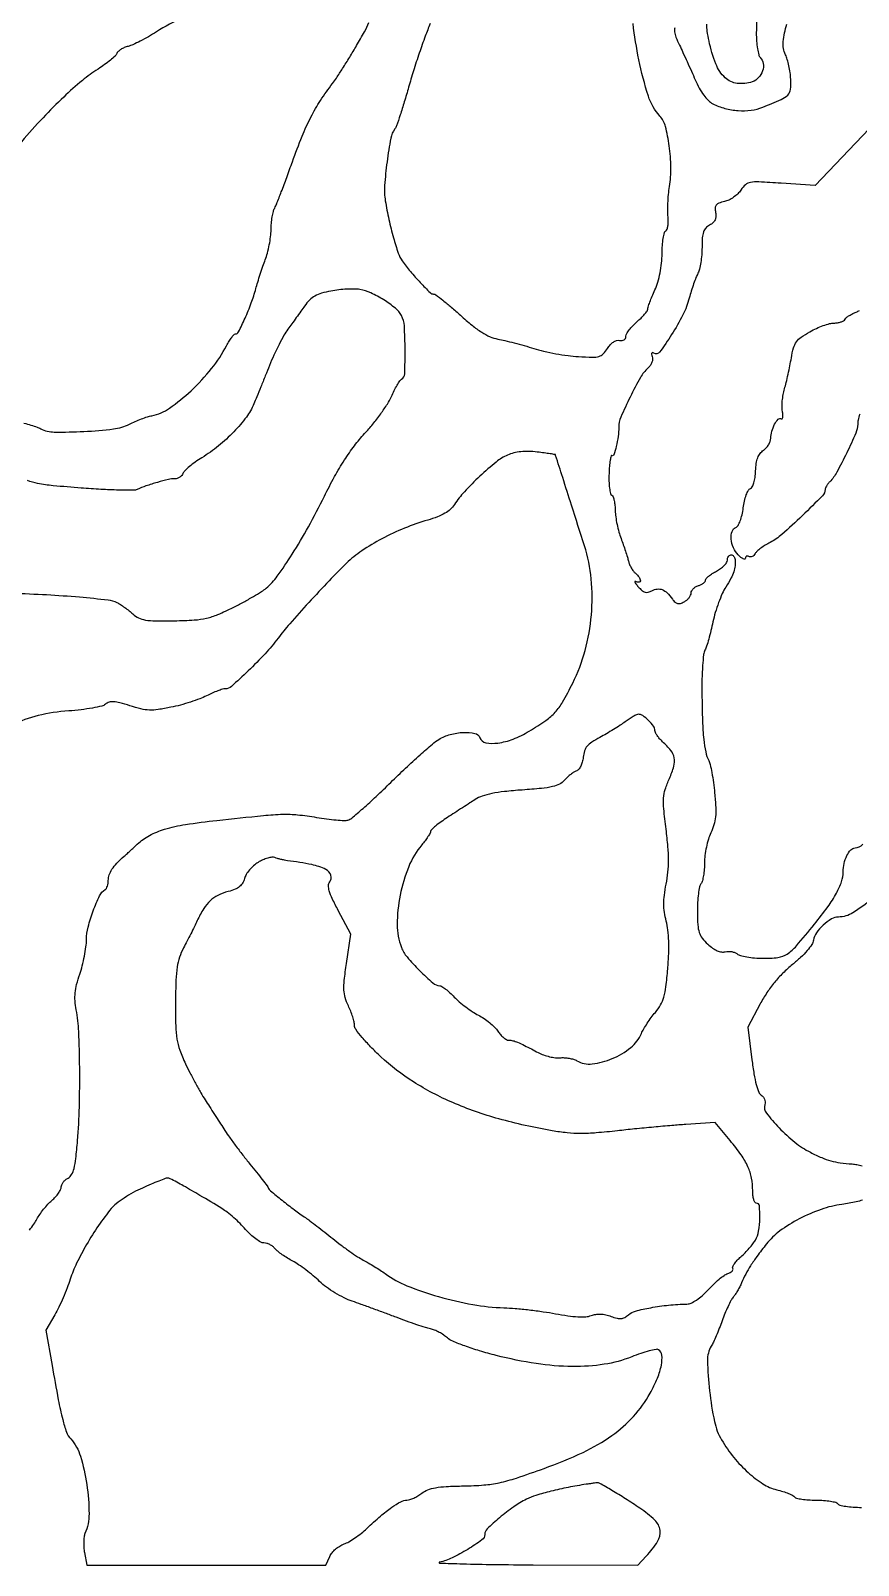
# Model space of a CAD drawing. Extents: x 0 to 1938, y 0 to 2000.
# Drawn here: x 946.6 to 1175.2, y 0 to 423.7 of the extents above; entities that cross this region are included whole.
import ezdxf

# ---------------------------------------------------------------- set-up
doc = ezdxf.new("R2010")
doc.units = 0

msp = doc.modelspace()

# ---------------------------------------------------------------- linework, layer by layer
for points in [[(988.589012, 427.366276, 0.036111), (981.282591, 423.404075, -0.012151), (979.082612, 422.070965, -0.012023), (976.812746, 420.841377, -0.01196), (974.776531, 419.861573, -0.044695), (973.436295, 419.394655, 0.040062), (972.404165, 419.045747, 0.041076), (971.449948, 418.539015, 0.044499), (970.702575, 417.959911, 0.114555), (970.322267, 417.39743, -0.112859), (969.860932, 416.71016, -0.016474), (968.590868, 415.591927, -0.017928), (966.972444, 414.353627, -0.014511), (965.15303, 413.140061, 0.034053), (960.833527, 410.008489, 0.015901), (955.666657, 405.41078, 0.014168), (949.97366, 399.695993, 0.010502), (944, 393.076392, -0.001612)], [(944.69802, 315.384078, -0.008914), (946.635952, 314.818175, -0.008797), (948.311085, 314.263916, -0.034204), (949.314358, 313.833205, 0.116197), (953.073465, 312.903174, 0.015664), (961.262914, 313.068171, 0.017262), (969.442893, 313.773313, 0.086296), (973.833422, 315.096311, -0.014368), (975.421609, 315.83646, -0.011689), (977.162112, 316.539717, -0.011861), (978.796713, 317.112236, -0.029948), (980.016321, 317.42794, 0.104133), (984.88933, 319.4936, 0.035946), (990.866083, 324.329906, 0.035521), (996.545425, 330.455622, 0.048477), (1000.666716, 336.75, -0.016343), (1001.372177, 337.995023, -0.023425), (1002.0831, 339.045313, -0.020721), (1002.72403, 339.832536, -0.214722), (1003.096006, 340, 0.284405), (1003.957231, 340.532984, 0.009425), (1005.76246, 344.332042, 0.017631), (1007.489882, 348.540602, 0.023118), (1008.749459, 352.5, -0.00865), (1009.271144, 354.320569, -0.004951), (1009.960335, 356.5, -0.004944), (1010.697006, 358.678634, -0.00819), (1011.366677, 360.5, 0.02787), (1011.962362, 362.340662, 0.016812), (1012.471106, 364.577423, 0.016817), (1012.828015, 366.840966, 0.028123), (1012.956107, 368.763569, -0.019558), (1013.043115, 370.523237, -0.0191), (1013.267528, 372.284791, -0.019398), (1013.583298, 373.813464, -0.065135), (1013.954627, 374.763569, 0.031857), (1014.505628, 375.937102, 0.002364), (1015.788574, 379.23944, 0.003275), (1017.275538, 383.198639, 0.002479), (1018.857309, 387.562184, -0.010649), (1021.530232, 394.575988, -0.022183), (1023.967056, 399.892738, -0.025546), (1026.620646, 404.471953, -0.020287), (1029.927636, 409.135179, 0.018548), (1030.999009, 410.634853, 0.004061), (1032.724046, 413.296087, 0.004223), (1034.669331, 416.408888, 0.004042), (1036.590656, 419.599509, 0.008886), (1038.77783, 423.453689, 0.031423), (1039.977859, 426.032298, 0.050556)], [(1056.932253, 425.695187, 0.012869), (1055.549619, 422.206055, 0.0058), (1053.907536, 417.563199, 0.005737), (1052.285774, 412.617667, 0.007793), (1050.943241, 408.115703, -0.004454), (1049.76218, 404.056422, -0.006241), (1048.629942, 400.454055, -0.003887), (1047.619561, 397.45328, -0.080018), (1047.170382, 396.615703, 0.117713), (1046.029261, 394.04385, 0.012582), (1044.99346, 387.546529, 0.015804), (1044.322695, 380.948973, 0.057869), (1044.515154, 376.758396, 0.013738), (1045.506361, 371.575859, 0.014566), (1046.764368, 366.556656, 0.013773), (1048.084745, 362.322069, 0.071595), (1049.196449, 360.148329, 0.021046), (1051.435958, 357.249478, 0.014706), (1054.18849, 354.169244, 0.007949), (1056.900174, 351.398261, 0.197592), (1057.868616, 351, -0.163459), (1058.45783, 350.802087, -0.005495), (1060.426116, 349.277341, -0.009877), (1062.722393, 347.382761, -0.006665), (1065.269437, 345.135628, 0.013636), (1068.48633, 342.376308, 0.029229), (1071.140439, 340.468385, 0.037839), (1073.459454, 339.233874, 0.059147), (1075.62027, 338.57636, -0.014151), (1077.523711, 338.179542, -0.005565), (1080.122829, 337.529814, -0.005503), (1082.918612, 336.764795, -0.006841), (1085.5, 335.989463, 0.019622), (1088.258376, 335.23726, 0.011512), (1091.609433, 334.544138, 0.011504), (1094.997585, 334.004555, 0.019179), (1097.872537, 333.726058, 0.009299), (1101.757222, 333.572071, 0.073483), (1103.539667, 333.797278, 0.131489), (1104.717849, 334.493719, 0.054357), (1105.872537, 335.960661, -0.044142), (1106.656274, 336.999204, -0.062222), (1107.533529, 337.756004, -0.074697), (1108.4241, 338.173545, -0.123205), (1109.25, 338.21001, 0.072849), (1109.955435, 338.17074, 0.121246), (1110.515341, 338.363238, 0.139488), (1110.871479, 338.768352, 0.111449), (1111, 339.337782, -0.12926), (1111.193644, 340.074316, -0.032077), (1111.88125, 341.127684, -0.030656), (1112.851703, 342.271133, -0.02657), (1114, 343.346546, 0.017273), (1115.148844, 344.383074, 0.022679), (1116.11875, 345.409993, 0.021071), (1116.833767, 346.313676, 0.158106), (1117, 346.826236, -0.081407), (1117.096288, 347.413721, -0.007849), (1117.581049, 348.781473, -0.009816), (1118.22052, 350.401576, -0.007602), (1118.978038, 352.140796, 0.033582), (1119.796279, 354.322322, 0.023821), (1120.428109, 356.859462, 0.023088), (1120.83527, 359.548631, 0.025065), (1120.978038, 362.190983, -0.016361), (1121.059462, 364.416007, -0.022898), (1121.287897, 366.392157, -0.020385), (1121.608711, 367.961587, -0.196165), (1122.002038, 368.501259, 0.172802), (1122.362428, 368.95151, 0.043643), (1122.594011, 369.875617, 0.039315), (1122.687338, 371.043745, 0.031013), (1122.610149, 372.310276, -0.031366), (1122.514801, 373.893107, -0.012153), (1122.573795, 376.089813, -0.011976), (1122.753182, 378.473836, -0.014513), (1123.039565, 380.697597, 0.043406), (1123.41115, 385.971117, 0.030037), (1122.954033, 391.937372, 0.028685), (1121.902733, 397.291732, 0.121678), (1120.367744, 400.146141, -0.106571), (1117.181104, 405.670358, -0.027447), (1114.559199, 415.687339, -0.021096), (1112.958143, 425.675882, -0.342843)], [(1124.448299, 424.473311, 0.098153), (1124.400947, 423.391616, 0.05853), (1124.802576, 421.933948, 0.015778), (1125.776284, 419.737859, -0.003839), (1126.722365, 417.734566, -0.001901), (1127.893859, 415.178373, -0.001887), (1129.088763, 412.51807, -0.002762), (1130.118505, 410.16724, 0.024107), (1131.239352, 407.879341, 0.032131), (1132.483988, 405.928881, 0.036534), (1133.757269, 404.43322, 0.081923), (1134.9597, 403.558309, 0.051235), (1138.338412, 402.274341, 0.047992), (1141.983083, 401.667932, 0.049357), (1145.568507, 401.77435, 0.062753), (1148.770417, 402.604382, 0.008464), (1153.855169, 404.72974, 0.093378), (1155.66991, 405.968768, 0.168181), (1156.423475, 407.519738, 0.043076), (1156.516685, 410.34876, 0.022319), (1156.34227, 412.126586, 0.017439), (1156.000105, 414.036204, 0.01776), (1155.555466, 415.794492, 0.040527), (1155.068316, 417.072359, -0.135093), (1154.419279, 420.70793, -0.060545), (1155.453298, 425.49259, -0.054673)], [(1147.173706, 426.665682, 0.024462), (1147, 423.117245, 0.017501), (1147.079428, 420.8487, 0.022038), (1147.31862, 418.76082, 0.020869), (1147.662287, 417.064286, 0.136794), (1148.084665, 416.315335, -0.159545), (1148.915039, 414.676474, -0.117926), (1148.746981, 412.636932, -0.109051), (1147.642059, 410.769267, -0.121215), (1145.890432, 409.626469, -0.113557), (1141.745138, 409.165802, -0.161199), (1138.407205, 410.71737, -0.111783), (1135.831744, 414.535833, -0.039892), (1133.93406, 420.871864, -0.017523), (1133.445874, 423.613479, -0.05305), (1133.37929, 425.505651, -0.064799)], [(1178.213804, 396.655761), (1170.73533, 388.798669), (1163.256855, 380.941577), (1153.830826, 381.604161, 0.004255), (1147.688426, 381.983424, 0.055395), (1145.407244, 381.852062, 0.138025), (1144.022832, 381.196047, 0.068588), (1142.736283, 379.72027, -0.057062), (1141.886248, 378.698778, -0.038318), (1140.710067, 377.735608, -0.038462), (1139.408717, 376.968447, -0.059967), (1138.181545, 376.539874, 0.032156), (1136.684946, 376.10872, 0.136867), (1135.932909, 375.575427, 0.16587), (1135.644232, 374.792322, 0.053378), (1135.747317, 373.541494, -0.058331), (1135.830354, 372.39585, -0.099606), (1135.60064, 371.468144, -0.100248), (1135.031447, 370.705444, -0.059683), (1134.099656, 370.053334, 0.084351), (1133.044693, 369.235079, 0.103872), (1132.410189, 368.166389, 0.065641), (1132.088686, 366.561359, 0.016651), (1132, 363.899075, -0.020194), (1131.915846, 361.816284, -0.019383), (1131.663864, 359.718167, -0.019738), (1131.297129, 357.887953, -0.063627), (1130.855707, 356.730386, 0.029694), (1130.332412, 355.595443, 0.009306), (1129.683079, 353.838685, 0.009262), (1129.029658, 351.846344, 0.010118), (1128.470661, 349.88878, -0.052008), (1126.719614, 345.262593, -0.025823), (1123.613746, 339.805212, -0.017401), (1120.271265, 334.959463, -0.389515), (1118.733332, 334.66481, 0.08081), (1118.330572, 334.831453, 0.343373), (1118.10907, 334.729738, 0.180858), (1118.067271, 334.385842, 0.032389), (1118.262622, 333.758001, -0.114419), (1118.36471, 333.02595, -0.068346), (1118.166983, 332.165074, -0.061485), (1117.708814, 331.295782, -0.0569), (1117.042533, 330.538492, 0.08024), (1115.012974, 328.003386, 0.014067), (1112.144364, 322.583953, 0.012865), (1109.570555, 317.015537, 0.102162), (1109, 314.252285, -0.033336), (1108.830137, 311.707385, -0.025317), (1108.31861, 308.957528, -0.0189), (1107.6651, 306.617494, -0.486698), (1107.128246, 306.418622, 0.509359), (1106.87209, 306.313003, 0.018705), (1106.628332, 305.111087, 0.020571), (1106.42685, 303.46166, 0.011214), (1106.30863, 301.425172, 0.016652), (1106.303883, 299.322095, 0.023531), (1106.450002, 297.45492, 0.021066), (1106.700241, 295.972941, 0.204746), (1107.05863, 295.463765, -0.168206), (1107.426377, 295.012642, -0.031012), (1107.736366, 293.968643, -0.030215), (1107.958121, 292.646823, -0.023483), (1108.043893, 291.190983, 0.031137), (1108.170259, 289.489804, 0.0166), (1108.526541, 287.409226, 0.016464), (1109.033014, 285.300539, 0.024587), (1109.625315, 283.5, -0.006136), (1110.25278, 281.805813, -0.005398), (1110.866682, 280.023033, -0.005431), (1111.385687, 278.402671, -0.016251), (1111.692161, 277.280539, 0.040491), (1111.996648, 276.346266, 0.030321), (1112.474087, 275.374356, 0.030985), (1113.039979, 274.509086, 0.059303), (1113.610739, 273.908095, -0.061244), (1114.603092, 272.855053, -0.144187), (1114.966791, 271.849339, -0.40697), (1114.597447, 271.421716, -0.154848), (1113.75, 271.612877, 0.194057), (1113.492179, 271.650727, 0.468119), (1113.418223, 271.500542, 0.061604), (1113.726189, 270.988077, 0.013905), (1114.375867, 270.204072, 0.034037), (1115.405015, 269.179925, 0.106603), (1116.255624, 268.712459, 0.1315), (1117.115608, 268.687852, 0.064716), (1118.146534, 269.078422, -0.089284), (1119.644997, 269.56388, -0.129866), (1121.016795, 269.394177, -0.101321), (1122.364419, 268.504839, -0.040163), (1123.809168, 266.807689, 0.047248), (1124.554956, 265.956304, 0.131399), (1125.248567, 265.581256, 0.133163), (1126.03085, 265.60503, 0.049101), (1127.059168, 266.031666, 0.051172), (1127.801544, 266.532664, 0.050586), (1128.429881, 267.175744, 0.055139), (1128.859448, 267.857046, 0.113581), (1129, 268.467796, -0.125514), (1129.14834, 269.049417, -0.069604), (1129.5875, 269.641195, -0.062358), (1130.235248, 270.153145, -0.059306), (1131, 270.5, 0.038617), (1131.76544, 270.809752, 0.048787), (1132.4125, 271.214721, 0.056999), (1132.859604, 271.648775, 0.173287), (1133, 272.041708, -0.192904), (1133.178097, 272.486149, -0.030526), (1133.88125, 273.13794, -0.030095), (1134.851127, 273.839617, -0.022224), (1136, 274.5, 0.035915), (1137.148087, 275.202395, 0.042228), (1138.11875, 276.02873, 0.047064), (1138.794172, 276.851977, 0.149351), (1139, 277.52568, -0.138374), (1139.280042, 278.518205, -0.232904), (1139.996399, 278.970468, -0.252718), (1140.742341, 278.664215, -0.149), (1141.118483, 277.75, -0.047282), (1141.118499, 275.972668, -0.057184), (1140.773055, 274.341772, -0.044119), (1139.982296, 272.528104, -0.016179), (1138.563371, 270.115722, 0.036603), (1137.596991, 268.307727, 0.016239), (1136.58001, 265.799618, 0.015973), (1135.670368, 263.062023, 0.020763), (1135.023436, 260.5, -0.008335), (1134.473568, 258.06947, -0.009086), (1133.85736, 255.727936, -0.008634), (1133.259641, 253.744994, -0.043654), (1132.812857, 252.680207, 0.094637), (1132.442553, 251.465183, 0.009309), (1132.170984, 248.404543, 0.011498), (1131.997726, 244.711831, 0.00887), (1131.972933, 240.680207, 0.005347), (1132.142183, 233.086485, 0.017356), (1132.482883, 228.060615, 0.025764), (1133.024881, 224.566938, 0.06982), (1133.870534, 222.212616, -0.066876), (1134.261652, 221.143471, -0.009719), (1134.717686, 218.867033, -0.010857), (1135.148473, 216.137991, -0.009109), (1135.489377, 213.228346, -0.011809), (1135.783826, 209.299072, -0.036645), (1135.725186, 206.643404, -0.048943), (1135.300817, 204.473622, -0.03808), (1134.437501, 202.228346, 0.037429), (1133.760942, 200.475592, 0.021294), (1133.196329, 198.273327, 0.021171), (1132.814436, 195.994706, 0.0326), (1132.697528, 194, -0.020939), (1132.633439, 192.181943, -0.023307), (1132.416847, 190.44012, -0.023485), (1132.095879, 188.986229, -0.101513), (1131.70009, 188.200407, 0.119143), (1131.302359, 187.337139, 0.01711), (1130.989725, 185.404223, 0.018619), (1130.77987, 183.050001, 0.014937), (1130.724413, 180.506442, 0.012947), (1130.850147, 176.805928, 0.062339), (1131.235729, 174.738367, 0.08794), (1132.054378, 173.182334, 0.040933), (1133.600055, 171.494853, 0.032316), (1134.93228, 170.411352, 0.051773), (1136.206894, 169.69044, 0.063291), (1137.380321, 169.346822, 0.10393), (1138.410003, 169.396967, -0.060839), (1139.2694, 169.513039, -0.04762), (1140.208113, 169.435467, -0.048931), (1141.08151, 169.18866, -0.080055), (1141.742484, 168.798756, 0.11172), (1142.605958, 168.359917, 0.020155), (1144.380337, 167.986574, 0.020842), (1146.534255, 167.715051, 0.017535), (1148.831501, 167.603195, 0.035187), (1152.971837, 167.838451, 0.114649), (1155.530207, 168.788036, 0.069183), (1158.067567, 171.021813, 0.007569), (1163.058701, 177, 0.013137), (1166.754284, 181.818708, 0.031521), (1169.162896, 185.618578, 0.043131), (1170.549269, 188.75908, 0.082565), (1171, 191.470034, -0.055376), (1171.258695, 193.798664, -0.060183), (1172.021636, 195.945229, -0.070675), (1173.097771, 197.508679, -0.194261), (1174.285184, 198.072197, 0.195511), (1176.384687, 199.074778, 0.045823)], [(941.5, 268.396187, -0.007274), (950.956807, 268.013013, -0.008159), (960.04256, 267.363522, -0.005148), (967.916287, 266.589594, -0.092041), (970.342483, 265.860725, -0.024651), (971.330628, 265.288773, -0.012123), (972.531257, 264.470489, -0.011998), (973.739693, 263.558537, -0.017099), (974.763922, 262.687643, 0.072049), (976.374889, 261.597287, 0.072354), (978.226735, 261.010814, 0.038675), (981.007457, 260.774062, 0.006779), (986.263922, 260.80525, 0.01068), (991.743902, 261.029229, 0.040279), (995.142141, 261.517557, 0.044814), (998.234943, 262.517843, 0.015489), (1002.5, 264.491198, 0.007578), (1005.333606, 265.964526, 0.008092), (1008.059401, 267.492149, 0.007753), (1010.359252, 268.878595, 0.037014), (1011.595834, 269.784011, 0.0598), (1014.670972, 273.115948, 0.015388), (1018.78294, 279.189931, 0.014771), (1023.259325, 286.746559, 0.011615), (1027.671539, 295.17981, -0.011395), (1030.497893, 300.587721, -0.016715), (1033.246795, 305.196494, -0.018851), (1035.987377, 309.126622, -0.024896), (1038.787567, 312.475455, 0.015993), (1041.039896, 315.073681, 0.0138), (1043.239192, 317.939101, 0.014013), (1045.089348, 320.649256, 0.038646), (1046.184432, 322.684035, -0.01283), (1046.972549, 324.348888, -0.016015), (1047.79228, 325.850058, -0.014302), (1048.547378, 327.053272, -0.107455), (1049.028472, 327.517597, 0.251293), (1049.880052, 328.988387, 0.009128), (1049.974963, 335.678646, 0.013649), (1049.770418, 342.19774, 0.108608), (1048.957004, 345.080339, 0.098868), (1047.293706, 347.101837, 0.031593), (1044.114751, 349.381141, 0.03224), (1040.537773, 351.309408, 0.064374), (1037.473498, 352.261964, 0.040689), (1035.987876, 352.398257, 0.015445), (1033.904715, 352.35506, 0.015177), (1031.632342, 352.16837, 0.017945), (1029.5, 351.850003, 0.024854), (1026.895195, 351.229679, 0.058532), (1025.05816, 350.452086, 0.067041), (1023.603847, 349.343684, 0.042227), (1022.223805, 347.709495, -0.001159), (1021.183134, 346.249302, -0.000676), (1019.929066, 344.503279, -0.000676), (1018.668732, 342.75851, -0.001146), (1017.608283, 341.301668, 0.030044), (1016.522935, 339.613707, 0.010259), (1015.149951, 337.044857, 0.010157), (1013.746829, 334.14028, 0.011547), (1012.524506, 331.301668, -0.000347), (1011.35867, 328.418102, -0.000296), (1010.125046, 325.378116, -0.000298), (1008.999377, 322.613577, -0.000845), (1008.210043, 320.687662, -0.063115), (1006.140756, 317.045934, -0.031377), (1002.69265, 312.997738, -0.02986), (998.432517, 309.085581, -0.032409), (993.84697, 305.823356, 0.016034), (992.024044, 304.614348, 0.019284), (990.394627, 303.359527, 0.018287), (989.118201, 302.21406, 0.109545), (988.628355, 301.473892, -0.091084), (988.284376, 300.910415, -0.066694), (987.726484, 300.432956, -0.065269), (987.048509, 300.110189, -0.078655), (986.352383, 300, 0.05775), (984.604698, 299.797466, 0.011499), (981.556268, 299.006909, 0.012912), (978.404698, 298.023158, 0.026362), (976, 297.05963, -0.110407), (974.902368, 296.821215, -0.004502), (970.828014, 296.882498, -0.007672), (965.972547, 297.073838, -0.005345), (960.49962, 297.432386, -0.004767), (952.767454, 298.09621, -0.02397), (948.472389, 298.715097, -0.043364), (945.630013, 299.525402, -0.063903)], [(946.21795, 92.566509, 0.015219), (947.465508, 94.223617, 0.033865), (948.286776, 95.571642, -0.030451), (949.057139, 96.855743, -0.0178), (950.124486, 98.29879, -0.017759), (951.299934, 99.672011, -0.028641), (952.404689, 100.743387, 0.029605), (953.397963, 101.710372, 0.032463), (954.237627, 102.760011, 0.034369), (954.827546, 103.741695, 0.118649), (955, 104.458203, -0.105916), (955.136367, 105.094731, -0.056367), (955.548799, 105.791108, -0.052406), (956.153697, 106.437777, -0.05572), (956.868252, 106.929491, 0.141266), (957.852108, 107.887468, 0.0671), (958.520567, 109.541596, 0.034971), (959.021915, 112.294593, 0.007178), (959.495035, 117.214675, 0.013825), (960.000004, 126.580982, 0.009115), (960.086104, 137.367756, 0.008484), (959.81396, 147.364685, 0.035141), (959.124552, 153.362703, -0.028997), (958.807487, 155.851527, -0.04204), (958.841353, 158.065521, -0.038521), (959.253947, 160.381119, -0.019812), (960.105194, 163.203248, 0.020305), (960.808331, 165.542686, 0.014736), (961.406878, 168.195718, 0.01493), (961.826117, 170.751842, 0.031272), (961.967354, 172.760898, -0.061302), (962.42285, 176.241893, -0.026076), (963.835921, 180.734981, -0.022577), (965.600541, 184.885636, -0.143494), (967.116119, 186.571766, 0.123491), (967.455629, 186.920857, 0.04743), (967.74036, 187.54013, 0.043273), (967.934648, 188.302045, 0.040819), (968, 189.101223, -0.081408), (968.252789, 190.64353, -0.063808), (968.994891, 192.170588, -0.047146), (970.323648, 193.833968, -0.019679), (972.400285, 195.82037, 0.002322), (973.251579, 196.579886, 0.001447), (974.242783, 197.477739, 0.001452), (975.215014, 198.368722, 0.002634), (976.004133, 199.103848, -0.06604), (979.347417, 201.507699, -0.050354), (983.520101, 203.227093, -0.03432), (989.310332, 204.53177, -0.011193), (998, 205.673349, -0.001756), (1010.843714, 207.023352, -0.017597), (1016.229229, 207.379437, -0.033675), (1020.287883, 207.231267, -0.015763), (1025.5, 206.521524, 0.009102), (1028.304116, 206.101565, 0.011121), (1030.940485, 205.815147, 0.009717), (1033.155207, 205.667558, 0.074157), (1034.191011, 205.772464, 0.113475), (1035.236529, 206.310094, 0.004969), (1038.362701, 209.001938, 0.008211), (1042.011749, 212.315451, 0.005748), (1046.017898, 216.162662, -0.005419), (1050.131212, 220.117994, -0.006406), (1054.108462, 223.765438, -0.005652), (1057.535375, 226.759294, -0.039819), (1059.326887, 228.057718, -0.070723), (1062.467823, 229.409244, -0.056574), (1066.112985, 229.968017, -0.062555), (1069.236463, 229.69915, -0.253631), (1070.638374, 228.5, 0.258827), (1072.270928, 227.130905, 0.081168), (1075.575055, 227.033958, 0.060149), (1079.829097, 228.132894, 0.04229), (1084.269028, 230.318754, 0.014858), (1088.900083, 233.298406, 0.058475), (1091.450874, 235.527767, 0.055357), (1093.48442, 238.345597, 0.012406), (1096.274855, 243.580784, 0.050195), (1099.706805, 252.573088, 0.04471), (1101.448287, 262.426971, 0.045113), (1101.402676, 272.33825, 0.053621), (1099.527297, 281.5, -0.000053), (1095.955483, 292.691288, -0.000159), (1093.514013, 300.352176, -0.000012), (1091.567721, 306.466503, -0.031659), (1091.525137, 306.636929, 0.320269), (1091.460651, 306.699377, 0.000698), (1090.038634, 306.91147, 0.00407), (1088.418899, 307.137284, 0.002472), (1086.5, 307.379254, 0.02322), (1084.102719, 307.557125, 0.031913), (1081.943458, 307.47898, 0.035387), (1080.008209, 307.145338, 0.044246), (1078.284558, 306.55513, 0.06616), (1075.150593, 304.631677, 0.016979), (1070.658445, 300.719126, 0.017902), (1066.345075, 296.397956, 0.044763), (1063.616689, 292.87686, -0.069958), (1062.515846, 291.594682, -0.049314), (1060.970923, 290.484483, -0.039626), (1058.907209, 289.499409, -0.020987), (1056.218112, 288.59581, 0.026517), (1049.814334, 286.364905, 0.025149), (1043.565112, 283.434072, 0.026359), (1038.025022, 280.101662, 0.043611), (1033.788847, 276.666213, 0.009951), (1029.015773, 271.863743, 0.005481), (1023.361934, 265.812552, 0.005222), (1018.097681, 259.93085, 0.01813), (1014.875374, 255.973367, -0.024864), (1011.294883, 251.694921, -0.014839), (1006.643806, 246.95761, -0.008249), (1001.999278, 242.644562, -0.185048), (1000.317305, 242, 0.074523), (999.549264, 241.884888, 0.014666), (998.224983, 241.435912, 0.015253), (996.699761, 240.814827, 0.013634), (995.156224, 240.079699, -0.028009), (993.285859, 239.253982, -0.011978), (990.704457, 238.353072, -0.011808), (987.90012, 237.521674, -0.01523), (985.287031, 236.898412, -0.014949), (981.76168, 236.279513, -0.045437), (979.334272, 236.150551, -0.04903), (977.025254, 236.465858, -0.019676), (973.952593, 237.326316, 0.012024), (971.17906, 238.148967, 0.049873), (969.458143, 238.434868, 0.086287), (968.236273, 238.3034, 0.103718), (967.216308, 237.764556, -0.114901), (966.174159, 237.24312, -0.013442), (963.611657, 236.701643, -0.015553), (960.483177, 236.227994, -0.01214), (957.061285, 235.902361, 0.039879), (948.595244, 234.620136, 0.057981), (941.496077, 232.061989, 0.064163)], [(1175.567411, 317.847317, 0.017506), (1175.127328, 316.212109, 0.057035), (1175, 315.099505, -0.102501), (1174.483417, 312.606095, -0.010613), (1171.971885, 307.126991, -0.012488), (1169.218593, 301.786412, -0.068114), (1167.289093, 299.178571, 0.0288), (1166.795739, 298.610853, 0.030094), (1166.378671, 297.998175, 0.031556), (1166.086065, 297.428385, 0.103195), (1166, 297.015824, -0.198133), (1165.30548, 295.331964, -0.005729), (1159.677018, 289.797904, -0.010618), (1154.094577, 284.656982, -0.062685), (1150.814805, 282.423712, 0.020844), (1149.486332, 281.67313, 0.021325), (1148.235357, 280.819844, 0.021668), (1147.217059, 279.988642, 0.07843), (1146.68854, 279.343488, -0.067128), (1146.308142, 278.85724, -0.085584), (1145.83975, 278.535331, -0.102194), (1145.359088, 278.423955, -0.145409), (1144.93854, 278.537985, 0.089697), (1144.580248, 278.678876, 0.168473), (1144.275696, 278.636558, 0.176854), (1144.072525, 278.417956, 0.100016), (1144, 278.059017, -0.365658), (1143.817877, 277.84328, -0.153268), (1143.4125, 277.898586, -0.061474), (1142.769016, 278.304315, -0.025017), (1142, 279, -0.094112), (1140.667357, 280.957449, -0.082303), (1140.06402, 283.362179, -0.099045), (1140.3085, 285.462887, -0.226531), (1141.379213, 286.592023, 0.178245), (1141.957128, 287.098068, 0.034714), (1142.543478, 288.378534, 0.032706), (1143.052795, 290.056879, 0.024345), (1143.40055, 291.961837, -0.023505), (1143.742361, 293.852191, -0.031143), (1144.239149, 295.52826, -0.032122), (1144.806059, 296.816233, -0.183398), (1145.353651, 297.305467, 0.18326), (1145.891113, 297.785392, 0.046523), (1146.339685, 298.887887, 0.039276), (1146.666243, 300.383842, 0.025245), (1146.818752, 302.154268, -0.025846), (1147.001751, 304.249229, -0.05595), (1147.402154, 305.813462, -0.072104), (1148.051738, 306.984819, -0.080773), (1148.986437, 307.871972, 0.058505), (1149.75675, 308.540786, 0.048333), (1150.408516, 309.41191, 0.050277), (1150.852921, 310.343091, 0.086417), (1151, 311.187714, -0.069782), (1151.269457, 313.109014, -0.05437), (1152.066805, 315.063713, -0.064264), (1153.062687, 316.446092, -0.357038), (1153.905716, 316.55827, 0.368428), (1154.165492, 316.598175, 0.140723), (1154.331139, 316.95673, 0.060174), (1154.354558, 317.666992, 0.025416), (1154.223018, 318.613691, -0.048699), (1154.109424, 319.850833, -0.021453), (1154.189433, 321.49392, -0.02099), (1154.424316, 323.242492, -0.026431), (1154.79406, 324.833429, 0.01082), (1155.258693, 326.583107, 0.005163), (1155.783935, 328.850889, 0.005116), (1156.284123, 331.232181, 0.007253), (1156.676585, 333.361088, -0.02415), (1157.292615, 336.167415, -0.087392), (1158.066469, 337.816662, -0.087801), (1159.355263, 339.098222, -0.024513), (1161.776841, 340.611088, -0.021316), (1163.591436, 341.525484, -0.020307), (1165.506515, 342.298257, -0.020741), (1167.252456, 342.84112, -0.065086), (1168.467824, 343, 0.040298), (1169.440019, 343.078483, 0.04298), (1170.365558, 343.311869, 0.04713), (1171.116873, 343.653815, 0.124619), (1171.538122, 344.061683, -0.084151), (1171.951907, 344.532058, -0.02702), (1172.707373, 345.079857, -0.026089), (1173.629171, 345.609101, -0.026432), (1174.597139, 346.036932, 0.048098), (1175.516316, 346.491699, 0.05388)], [(1178.939216, 184.053171, -0.039285), (1173.671081, 180.14562, -0.140835), (1169.684519, 179, 0.137543), (1167.768054, 178.462643, 0.050132), (1165.497852, 176.747833, 0.050138), (1163.592415, 174.590625, 0.122764), (1162.814299, 172.636851, -0.114852), (1162.350547, 171.417402, -0.029534), (1161.064686, 169.73, -0.026798), (1159.245835, 167.830811, -0.018498), (1157, 165.875215, 0.02471), (1154.349415, 163.508676, 0.026458), (1152.008502, 160.943093, 0.026214), (1149.932927, 158.122064, 0.023354), (1148.076378, 154.990916), (1144.652756, 148.549109), (1145.783842, 139.588111, 0.010199), (1146.361769, 135.656682, 0.022961), (1146.996393, 132.712005, 0.026188), (1147.665951, 130.625706, 0.176211), (1148.364461, 129.815914, -0.100575), (1148.882693, 129.369864, -0.07584), (1149.249278, 128.711793, -0.073), (1149.412899, 127.948314, -0.080461), (1149.341092, 127.196337, 0.230561), (1149.806681, 124.868735, 0.028226), (1153.279324, 120.804477, 0.032971), (1157.649001, 116.803519, 0.050973), (1161.944855, 114.028133, 0.016162), (1165.063342, 112.562206, 0.034022), (1167.585381, 111.672664, 0.034651), (1170.175332, 111.142817, 0.017399), (1173.5, 110.816872, -0.033309), (1174.793026, 110.648449, -0.024356), (1176.198174, 110.297397, -0.024779)], [(1176.316884, 100.814798, -0.012636), (1174.616332, 100.36823, -0.012713), (1172.645194, 99.956112, -0.012721), (1170.656077, 99.644813, 0.05145), (1164.930266, 98.288385, 0.036762), (1158.883821, 95.66825, 0.03745), (1153.491446, 92.308009, 0.069144), (1149.791207, 88.718584, 0.006619), (1147.189341, 85.290967, 0.016613), (1145.410228, 82.70618, 0.02117), (1144.080181, 80.421907, 0.020305), (1142.928009, 78.00183, -0.017649), (1142.427235, 76.935428, -0.013197), (1141.80389, 75.796335, -0.013381), (1141.158959, 74.753497, -0.029457), (1140.599865, 74.00183, 0.053081), (1140.000879, 73.111777, 0.011888), (1139.183499, 71.472413, 0.012205), (1138.326733, 69.524342, 0.011534), (1137.548857, 67.5, -0.007702), (1136.774994, 65.439063, -0.007465), (1135.930241, 63.38125, -0.007402), (1135.133493, 61.593596, -0.027178), (1134.552404, 60.5, 0.143542), (1133.512194, 56.551996, 0.020758), (1134.092527, 48.157588, 0.023681), (1135.436942, 39.713404, 0.083147), (1137.426871, 34.600422, 0.036146), (1140.790563, 29.780824, 0.038744), (1144.742521, 25.614835, 0.042138), (1148.846927, 22.494128, 0.079964), (1152.65081, 20.857709, -0.014697), (1154.368991, 20.370947, -0.019229), (1155.905653, 19.820601, -0.017068), (1157.130731, 19.278656, -0.142604), (1157.576015, 18.877005, 0.201784), (1158.058836, 18.533042, 0.018453), (1159.539768, 18.25762, 0.021561), (1161.398854, 18.063837, 0.015188), (1163.5, 18, -0.017301), (1165.606489, 17.927088, -0.023992), (1167.482561, 17.70625, -0.02194), (1168.969656, 17.390806, -0.193442), (1169.5, 17, 0.200021), (1170.046171, 16.608109, 0.019189), (1171.687948, 16.29375, 0.022079), (1173.751466, 16.072816, 0.015629), (1176.080457, 16, 0.019506)]]:
    msp.add_lwpolyline(points, format="xyb")
for points in [[(1110.751167, 232.885763, -0.015746), (1109.398727, 231.941517, -0.007005), (1107.561023, 230.779092, -0.006925), (1105.579908, 229.60191, -0.0093), (1103.751167, 228.59407, 0.022817), (1101.527744, 227.28917, 0.074892), (1100.257626, 226.161966, 0.095998), (1099.547945, 224.875248, 0.05373), (1099.182365, 223.119288, -0.041885), (1098.937049, 221.783501, -0.05275), (1098.481725, 220.612175, -0.061166), (1097.876459, 219.724285, -0.121767), (1097.182365, 219.241291, 0.051502), (1096.426771, 218.858885, 0.024432), (1095.53787, 218.223911, 0.023912), (1094.664569, 217.462664, 0.031135), (1093.946555, 216.682253, -0.111272), (1092.673914, 215.67889, -0.05615), (1090.73337, 215.005914, -0.031198), (1087.665495, 214.513149, -0.006912), (1082.360635, 214.071503, 0.009209), (1077.452528, 213.640178, 0.023354), (1073.91554, 213.095584, 0.032163), (1071.292404, 212.387156, 0.061632), (1069.333202, 211.43788, -0.000011), (1067.862608, 210.486383, -0.000005), (1065.855743, 209.188002, -0.000005), (1063.695582, 207.790499, -0.000006), (1061.70073, 206.5, 0.011837), (1059.92167, 205.288447, 0.017182), (1058.416202, 204.129905, 0.012831), (1057.24902, 203.114597, 0.200704), (1057.031608, 202.644356, -0.122223), (1056.891671, 202.158009, -0.01449), (1056.29773, 201.194422, -0.016619), (1055.507604, 200.074914, -0.01292), (1054.577685, 198.909954, 0.078837), (1050.987783, 192.95029, 0.047093), (1048.610814, 185.005012, 0.047534), (1047.787508, 176.927943, 0.093948), (1048.941983, 170.610903, 0.084609), (1050.510615, 167.975671, 0.02052), (1053.965462, 164.243066, 0.016373), (1057.665265, 160.794636, 0.171383), (1059.562909, 160.041013, -0.138381), (1060.140218, 159.853803, -0.018948), (1061.176359, 159.103895, -0.020586), (1062.360462, 158.095257, -0.016078), (1063.562909, 156.908417, 0.025958), (1064.958041, 155.58476, 0.015725), (1066.734496, 154.160611, 0.015738), (1068.591911, 152.854551, 0.026584), (1070.235375, 151.895554, -0.029856), (1071.78498, 150.97769, -0.02335), (1073.352189, 149.808054, -0.023883), (1074.711916, 148.577453, -0.051899), (1075.600385, 147.487137, 0.036095), (1076.327208, 146.535399, 0.039728), (1077.162141, 145.730597, 0.043358), (1077.978527, 145.17094, 0.129284), (1078.628579, 145, -0.061812), (1079.765595, 144.858898, -0.037884), (1081.04834, 144.430013, -0.018274), (1082.967432, 143.538375, -0.002683), (1086.77707, 141.570263, 0.03483), (1088.231354, 140.933715, 0.026861), (1089.891362, 140.439719, 0.027502), (1091.499677, 140.146155, 0.056648), (1092.77707, 140.130344, -0.039436), (1093.959953, 140.156331, -0.029013), (1095.262934, 140.00599, -0.029574), (1096.486248, 139.716957, -0.056138), (1097.415896, 139.320279, 0.157826), (1101.667254, 138.447876, 0.072226), (1107.20946, 139.89185, 0.070147), (1112.309924, 142.943268, 0.121684), (1115.278552, 146.853059, -0.030495), (1115.904769, 148.091342, -0.013334), (1116.876243, 149.65526, -0.013139), (1117.999104, 151.265975, -0.017117), (1119.11418, 152.675485, 0.046301), (1120.560136, 154.739982, 0.06009), (1121.455683, 156.867532, 0.039461), (1122.041861, 159.766667, 0.009359), (1122.543822, 164.675485, 0.011499), (1122.791922, 168.792477, 0.017473), (1122.799989, 172.376467, 0.020273), (1122.576791, 175.418875, 0.03687), (1122.112431, 177.866677, -0.028743), (1121.613676, 180.281026, -0.036241), (1121.445503, 182.555858, -0.032201), (1121.601941, 185.034255, -0.016712), (1122.098693, 188.09612, 0.02373), (1122.589181, 191.413165, 0.025115), (1122.750775, 194.699388, 0.021004), (1122.589008, 198.451491, 0.010031), (1122.082235, 203.253249, -0.006795), (1121.448601, 208.906207, -0.040846), (1121.400169, 211.86126, -0.061141), (1121.852513, 214.246868, -0.026744), (1122.997714, 217.261928, 0.034115), (1124.219398, 220.626814, 0.11691), (1124.328649, 222.934656, 0.123211), (1123.390492, 224.976782, 0.039871), (1121.092624, 227.416176, -0.028503), (1120.291719, 228.228628, -0.031271), (1119.614708, 229.103242, -0.032924), (1119.138185, 229.915826, -0.116664), (1119, 230.5, 0.161768), (1118.605392, 231.687754, 0.039042), (1117.221123, 233.267452, 0.03897), (1115.609894, 234.611661, 0.1644), (1114.421259, 234.96832, 0.105019), (1113.90759, 234.840631, 0.015806), (1112.96315, 234.343501, 0.017154), (1111.871141, 233.673326, 0.014064)], [(1009.382289, 194.097127, 0.044201), (1008.141769, 193.178779, 0.03637), (1006.991716, 191.998629, 0.037752), (1006.091476, 190.749041, 0.075878), (1005.622231, 189.630984, -0.071631), (1005.10287, 188.363621, -0.090864), (1004.276686, 187.408561, -0.072784), (1003.01563, 186.667852, -0.030694), (1001.148747, 186.040053, 0.046929), (998.282884, 184.971717, 0.075596), (996.138768, 183.500065, 0.066483), (994.351255, 181.314758, 0.028727), (992.560173, 178, -0.004884), (991.778873, 176.373138, -0.002522), (990.771674, 174.353125, -0.002507), (989.715057, 172.286318, -0.003797), (988.773241, 170.5, 0.04243), (987.655345, 167.913698, 0.044243), (987.00912, 165.211597, 0.028294), (986.680422, 161.558914, 0.00687), (986.562654, 155.5, 0.00699), (986.616905, 148.951318, 0.034679), (986.953559, 145.286096, 0.04796), (987.745592, 142.269585, 0.021766), (989.322225, 138.5, 0.008228), (990.592837, 135.91022, 0.006089), (992.079473, 133.0875, 0.006157), (993.549214, 130.455288, 0.01375), (994.745475, 128.5, -0.000722), (995.925847, 126.679013, -0.000425), (997.331205, 124.5, -0.000425), (998.731407, 122.320851, -0.000728), (999.895457, 120.5, 0.01287), (1001.197777, 118.567891, 0.005169), (1003.072654, 115.991942, 0.005111), (1005.150589, 113.257004, 0.006441), (1007.132061, 110.770439, -0.002819), (1008.952705, 108.519344, -0.004015), (1010.542629, 106.49762, -0.002267), (1011.862024, 104.775812, -0.058453), (1012.159854, 104.270439, 0.116024), (1012.813811, 103.404418, 0.004357), (1015.987725, 100.815181, 0.008677), (1019.394238, 98.181032, 0.01281), (1022.48014, 96, -0.013407), (1023.678841, 95.150643, -0.00321), (1025.621821, 93.674555, -0.003296), (1027.831491, 91.950063, -0.003258), (1030.026825, 90.189976, 0.009121), (1032.283973, 88.423406, 0.008258), (1034.679232, 86.679491, 0.0083), (1036.875334, 85.189271, 0.026026), (1038.415734, 84.291762, -0.012604), (1039.813244, 83.526977, -0.007054), (1041.475247, 82.530626, -0.007034), (1043.127615, 81.475656, -0.011362), (1044.5, 80.526628, 0.061153), (1050.493754, 77.208671, 0.025874), (1059.200742, 74.209869, 0.025621), (1068.688402, 72.001179, 0.036646), (1077.279243, 71.102482, -0.013561), (1080.41142, 70.920322, -0.007315), (1084.257548, 70.535039, -0.00728), (1088.167366, 70.027735, -0.011365), (1091.515386, 69.465705, 0.011946), (1094.93413, 68.895887, 0.022637), (1097.712802, 68.62831, 0.027851), (1099.896632, 68.639123, 0.075816), (1101.404162, 68.963563, -0.053717), (1102.648103, 69.289142, -0.047252), (1103.988651, 69.361905, -0.044197), (1105.4034, 69.179036, -0.036026), (1106.86792, 68.743753, 0.026471), (1108.522635, 68.21736, 0.086554), (1109.663121, 68.123186, 0.10618), (1110.635791, 68.42605, 0.051931), (1111.6999, 69.181229, -0.116866), (1113.619126, 70.200704, -0.018441), (1117.818817, 71.134253, -0.020314), (1122.788713, 71.840874, -0.019792), (1127.842947, 72.149729, 0.102501), (1129.028355, 72.421966, 0.040178), (1130.499491, 73.245523, 0.035184), (1132.092568, 74.48446, 0.026194), (1133.670733, 76.057301, -0.017777), (1135.147043, 77.578991, -0.01882), (1136.700816, 78.962086, -0.018799), (1138.122761, 80.047815, -0.07695), (1139.092307, 80.529297, 0.045613), (1139.796435, 80.825748, 0.076874), (1140.308197, 81.209251, 0.113862), (1140.554773, 81.613694, 0.22213), (1140.511838, 81.980845, -0.25276), (1140.484088, 82.455267, -0.041932), (1140.955164, 83.276988, -0.037338), (1141.730415, 84.237643, -0.02501), (1142.747317, 85.218092, 0.019048), (1143.892832, 86.296499, 0.014745), (1145.058587, 87.55292, 0.014983), (1146.07806, 88.791844, 0.034359), (1146.75, 89.795674, 0.08963), (1147.627171, 92.256588, 0.034795), (1147.968093, 95.870538, 0.029823), (1147.850124, 99.226847, 0.386723), (1147, 100, -0.275005), (1146.614496, 100.229379, -0.053554), (1146.29375, 101.009002, -0.043312), (1146.072566, 102.118767, -0.027547), (1146, 103.4349, 0.047972), (1145.66483, 106.920275, 0.057818), (1144.670414, 110.054322, 0.047646), (1142.810171, 113.31863, 0.020966), (1139.778108, 117.265026), (1135.620458, 122.230882), (1127.560229, 121.717521, 0.004915), (1123.703282, 121.433776, 0.002244), (1118.671305, 120.991072, 0.002221), (1113.373842, 120.477302, 0.003058), (1108.618682, 119.965395, -0.008244), (1102.802581, 119.40023, -0.020062), (1098.497792, 119.226812, -0.024224), (1094.709642, 119.409903, -0.018803), (1090.618682, 119.962793, -0.024457), (1075.847778, 123.278874, -0.034593), (1063.139413, 127.758581, -0.03855), (1052.32551, 133.458998, -0.046835), (1043.25, 140.441469, -0.012714), (1040.458939, 143.174068, -0.017794), (1038.118659, 145.763132, -0.014756), (1036.354594, 147.99034, -0.161473), (1036, 149.059707, 0.058192), (1035.888248, 150.016655, 0.017621), (1035.500829, 151.428889, 0.017391), (1034.951154, 152.993937, 0.01811), (1034.300696, 154.495624, -0.039746), (1033.434625, 156.758569, -0.060581), (1033.089406, 158.831081, -0.03913), (1033.180875, 161.506254, -0.008084), (1033.7856, 166.183947), (1034.969808, 174.308792), (1031.507486, 180.829143, -0.010299), (1029.862527, 184.087268, -0.038635), (1029.035201, 186.22211, -0.067608), (1028.802104, 187.690091, -0.180727), (1029.145027, 188.674747, 0.263985), (1029.47611, 190.530732, 0.193215), (1028.064733, 192.135423, 0.06842), (1024.215585, 193.458379, 0.016204), (1017.5, 194.556067, -0.016182), (1016.624731, 194.699094, -0.011266), (1015.646875, 194.914552, -0.011377), (1014.717111, 195.164037, -0.022982), (1014, 195.410359, 0.125788), (1013.21209, 195.510613, 0.038362), (1012.024797, 195.269456, 0.035702), (1010.68601, 194.783113, 0.032284)], [(977.395332, 104.177563, 0.022952), (974.876944, 102.932222, 0.019923), (972.35813, 101.405284, 0.020397), (970.188054, 99.837609, 0.053914), (968.819922, 98.5, 0.022069), (965.305874, 93.827483, 0.018545), (961.995482, 88.58939, 0.019119), (959.250571, 83.421922, 0.035149), (957.485499, 79, -0.014954), (956.631404, 76.581055, -0.009882), (955.513121, 73.853467, -0.009948), (954.319818, 71.242898, -0.01896), (953.24092, 69.20329), (950.755209, 64.90658), (952.453492, 55.20329, 0.003318), (954.187771, 45.667423, 0.015534), (955.392029, 40.220882, 0.02596), (956.45126, 36.803667, 0.095734), (957.614727, 34.877475, -0.110334), (960.289785, 30.145016, -0.036435), (962.057525, 22.308582, -0.036618), (962.669499, 14.253273, -0.102866), (961.538693, 8.74247, 0.071593), (961.291181, 7.82847, 0.025468), (961.195501, 6.475302, 0.024661), (961.240479, 4.958554, 0.026628), (961.435435, 3.49247), (962.090626, 0), (995.066752, 0), (1028.042878, 0), (1029.159275, 2.450225, -0.066459), (1029.793169, 3.460741, -0.040423), (1030.780064, 4.470849, -0.039846), (1031.942474, 5.330132, -0.055429), (1033.10915, 5.888205, 0.04664), (1034.439802, 6.496285, 0.018735), (1036.136967, 7.558713, 0.018346), (1037.89178, 8.847528, 0.022093), (1039.437686, 10.18798, -0.011676), (1043.191132, 13.582075, -0.024247), (1046.30133, 16.012551, -0.029345), (1048.806183, 17.569643, -0.12502), (1050.500432, 18, 0.079045), (1051.312725, 18.129223, 0.029305), (1052.393606, 18.553587, 0.028162), (1053.539378, 19.163288, 0.030306), (1054.58036, 19.884551, -0.073725), (1056.238377, 20.832401, -0.04972), (1058.340716, 21.420565, -0.031008), (1061.35975, 21.758398, -0.008371), (1066.175285, 21.915919, 0.015698), (1071.748596, 22.180022, 0.033881), (1075.994916, 22.80651, 0.02649), (1080.71658, 24.09896, 0.006446), (1088.354029, 26.740971, 0.022717), (1099.133417, 31.189053, 0.044941), (1107.127121, 35.836358, 0.05461), (1113.094903, 41.129304, 0.057637), (1117.652602, 47.5, 0.027176), (1119.68945, 51.700364, 0.051256), (1120.782563, 55.300939, 0.071974), (1120.914835, 58.018897, 0.23471), (1119.990561, 59.505833, 0.190094), (1119.292997, 59.631234, 0.014501), (1117.39438, 59.193015, 0.018314), (1115.099477, 58.50203, 0.012869), (1112.570006, 57.56485, -0.057357), (1105.004956, 55.503928, -0.040359), (1096.198838, 54.880214, -0.035369), (1086.228743, 55.686301, -0.024594), (1075.154035, 57.937733, -0.010219), (1070.56342, 59.209098, -0.013582), (1066.449186, 60.56237, -0.012562), (1063.129919, 61.850026, -0.085768), (1061.654035, 62.788338, 0.036746), (1060.646869, 63.576414, 0.024976), (1059.398373, 64.325748, 0.025227), (1058.113281, 64.931014, 0.04529), (1057, 65.274429, -0.024468), (1055.610807, 65.640441, -0.004911), (1053.178125, 66.436801, -0.005178), (1050.36329, 67.421571, -0.004814), (1047.5, 68.487978, 0.002366), (1044.444626, 69.642989, 0.001741), (1041.048223, 70.89513, 0.001758), (1037.826902, 72.057182, 0.003922), (1035.366292, 72.913354, -0.033627), (1033.107593, 73.853001, -0.021132), (1030.602256, 75.233799, -0.021147), (1028.226719, 76.818389, -0.034139), (1026.366292, 78.381604, 0.017562), (1024.625369, 79.945665, 0.012798), (1022.587947, 81.563872, 0.01296), (1020.574565, 83.000352, 0.027593), (1018.933102, 83.98121, -0.017174), (1017.471779, 84.813627, -0.01585), (1016.030476, 85.765838, -0.016075), (1014.801282, 86.69578, -0.049602), (1014.060658, 87.426912, 0.057909), (1013.430264, 88.028937, 0.043634), (1012.617513, 88.537905, 0.044573), (1011.755827, 88.885257, 0.073656), (1010.981147, 89, -0.130632), (1010.08739, 89.23756, -0.029836), (1008.766448, 90.101563, -0.0289), (1007.316602, 91.314537, -0.024642), (1005.932843, 92.75, 0.019445), (1004.439098, 94.332134, 0.01393), (1002.654521, 95.985938, 0.0141), (1000.863869, 97.467823, 0.029167), (999.370608, 98.5, 0.002821), (993.3077, 102.141318, 0.006578), (988.717529, 104.782017, 0.003587), (985.123545, 106.753484, 0.148309), (984.265149, 106.927563, 0.06897), (983.746781, 106.805036, 0.002733), (981.931516, 106.089871, 0.004784), (979.78975, 105.208649, 0.00336)], [(1100, 22.362617, 0.011987), (1095.057303, 21.519484, 0.012712), (1090.257299, 20.454416, 0.013086), (1086.133515, 19.313369, 0.042426), (1083.5, 18.258712, 0.037359), (1079.97644, 16.144666, 0.021795), (1076.078164, 13.12751, 0.015092), (1072.647521, 10.042304, 0.20484), (1072, 8.528072, -0.241663), (1071.224734, 7.017725, -0.018337), (1067.278174, 4.400024, -0.025387), (1062.950101, 2.045554, -0.061123), (1059.5, 0.881641, 0.884314), (1059.520214, 0.631513, 0.003257), (1065.866315, 0.406256, 0.004049), (1074.507679, 0.225894, 0.002054), (1085.385329, 0.131641), (1114.270659, 0), (1116.617318, 2.532088, 0.045115), (1119.751118, 6.593031, 0.176941), (1120.42107, 9.634441, 0.171373), (1118.9792, 12.452741, 0.041788), (1114.840971, 15.764598, 0.006216), (1110.851121, 18.372754, 0.007869), (1107.097134, 20.678484, 0.00343), (1103.762136, 22.624478, 0.159335), (1103, 22.783205, 0.006527), (1102.683247, 22.743809, 0.000624), (1101.9125, 22.636735, 0.000796), (1100.993925, 22.506463, 0.000628)]]:
    msp.add_lwpolyline(points, format="xyb", close=True)

doc.saveas('drawing.dxf')
